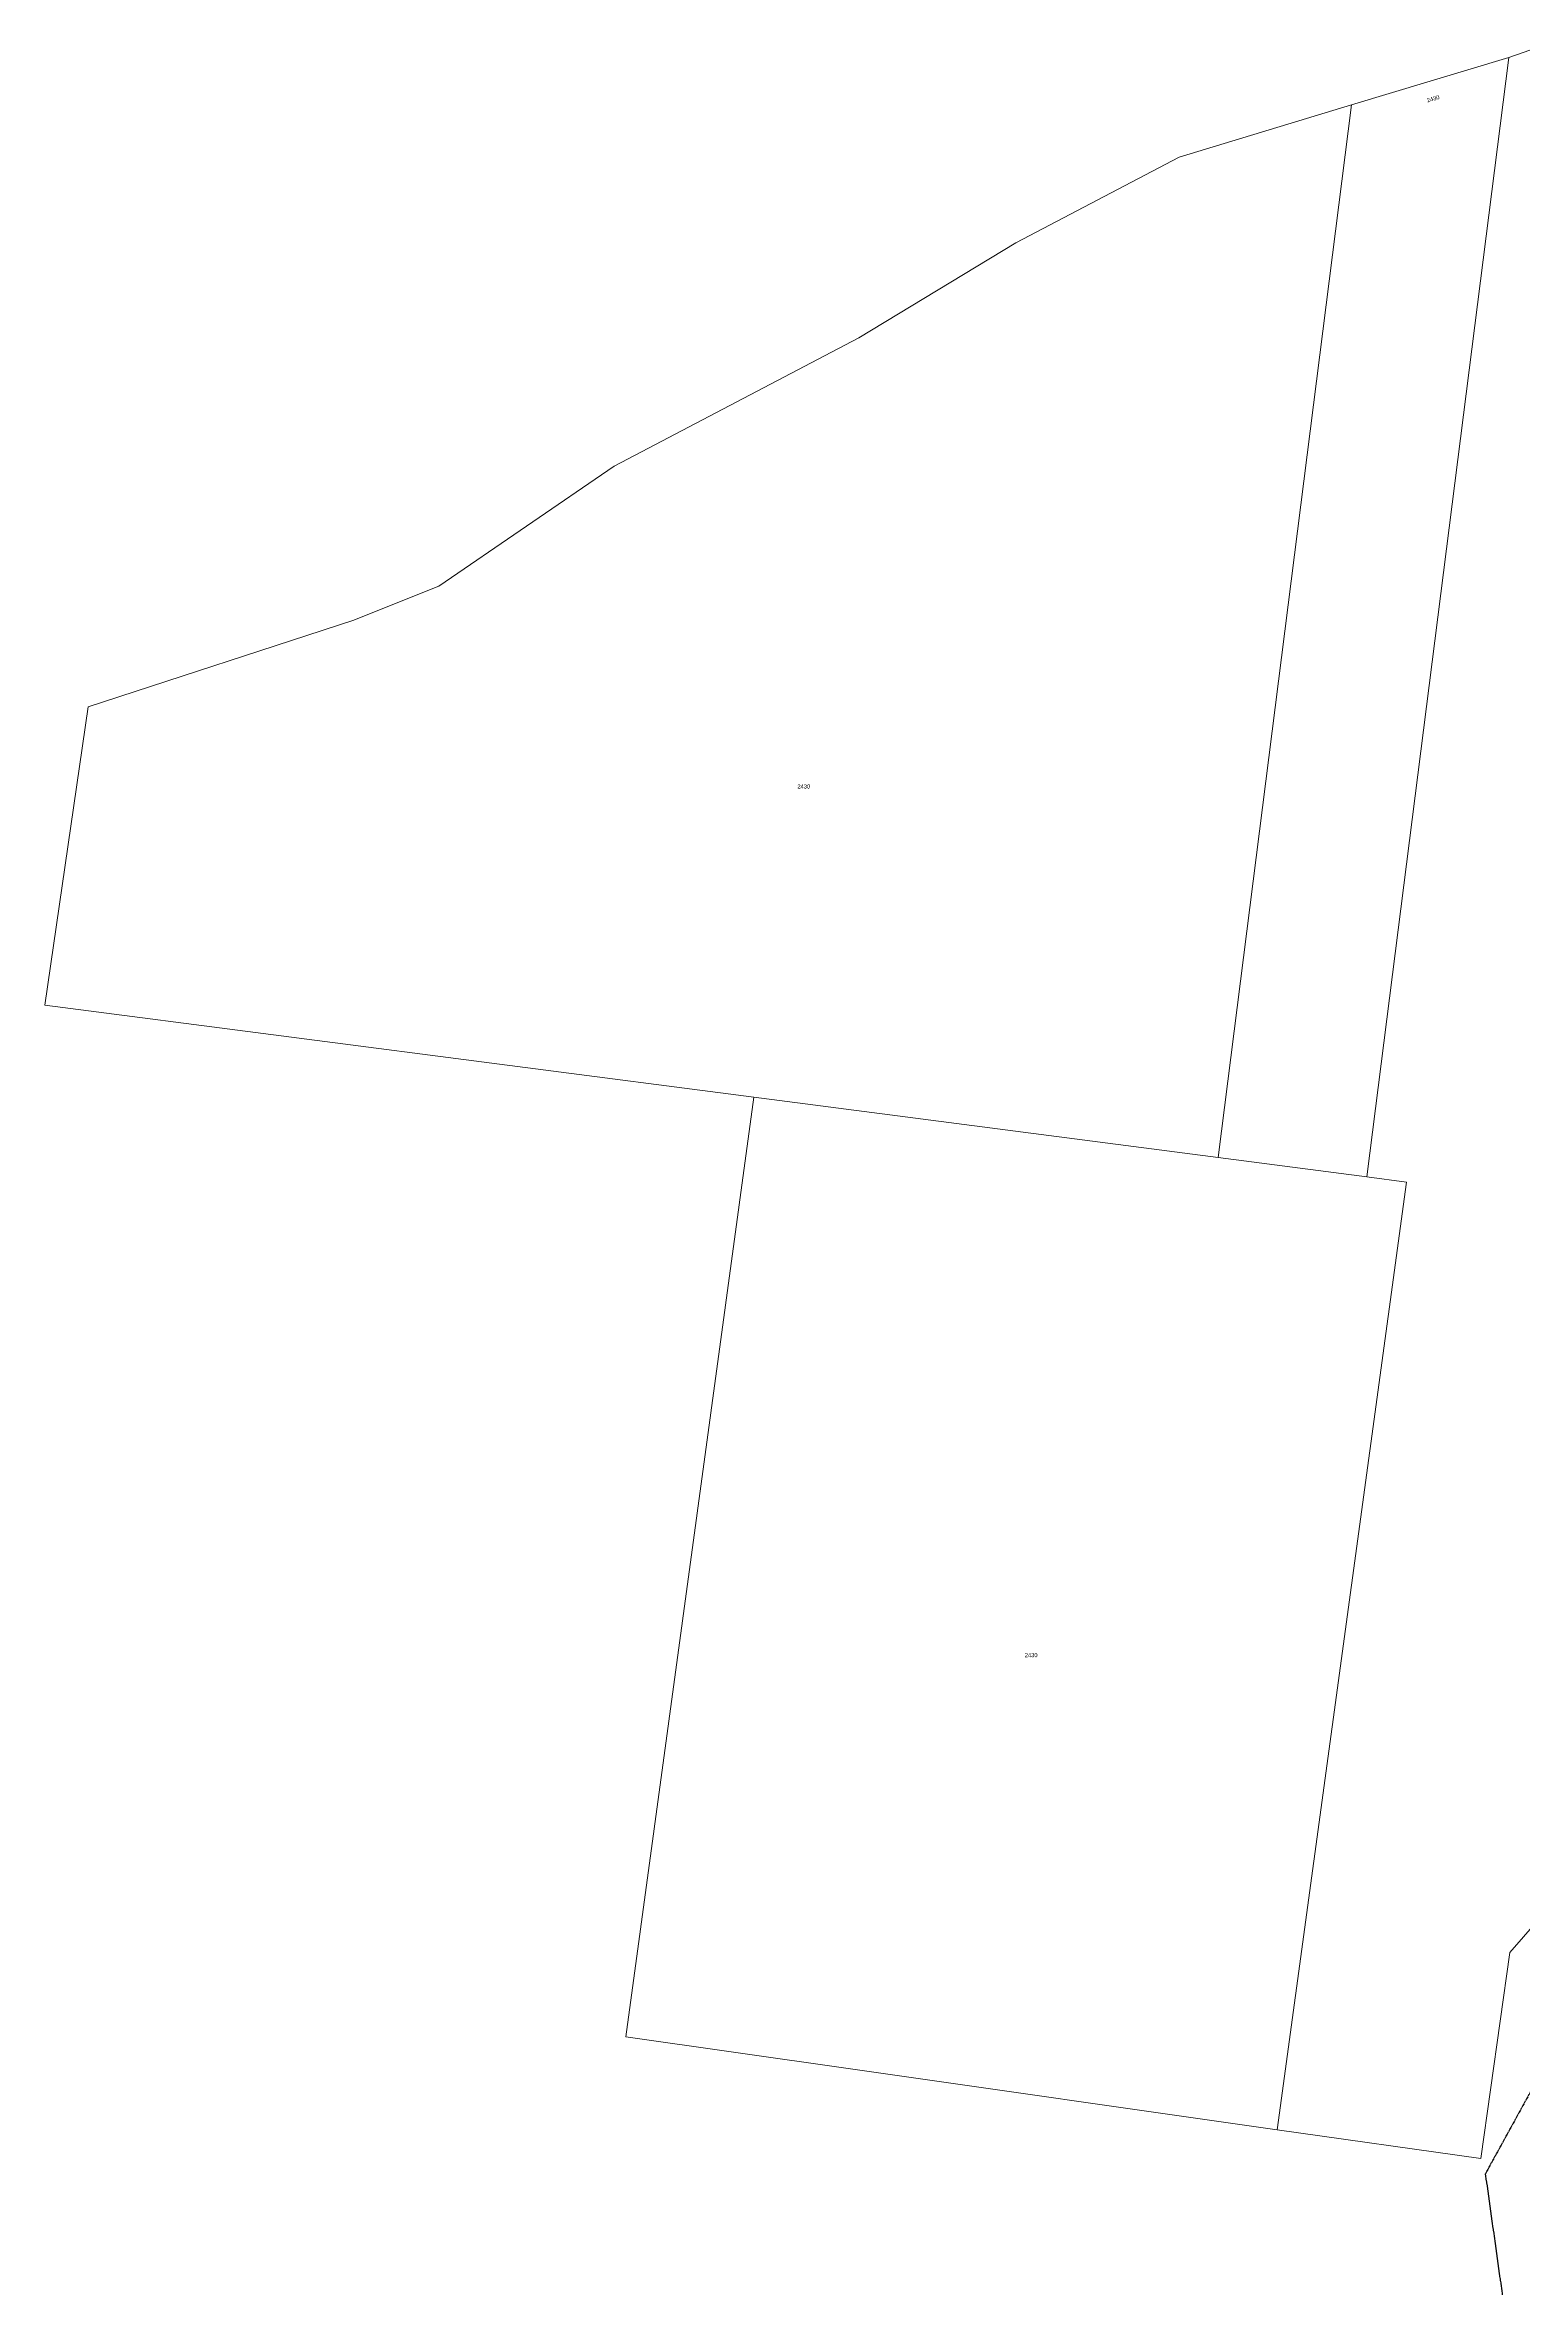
# Model space of a CAD drawing. Header units: metres. Extents: x 239632 to 241533, y 6283669 to 6285046.
# Drawn here: x 239632 to 240278, y 6283669 to 6284652 of the extents above; entities that cross this region are included whole.
import ezdxf

# ---------------------------------------------------------------- set-up
doc = ezdxf.new("R2010")
doc.units = ezdxf.units.M
doc.linetypes.add('Cable Exist OH', pattern=[1, 1, 0])
doc.layers.add('Cadastre Land Parcels_SP_EXT', color=9, linetype='Continuous', lineweight=5)
doc.layers.add('Mains_HV_EXT', color=7, linetype='Continuous')
doc.styles.get("Standard").update_dxf_attribs({"font": 'arial.ttf'})

msp = doc.modelspace()

# ---------------------------------------------------------------- linework, layer by layer
at = {"layer": 'Cadastre Land Parcels_SP_EXT', "linetype": 'Continuous'}
for points in [[(240272.17, 6283818.18), (240284.1, 6283831.84), (240296.55, 6283846.09), (240608.69, 6284203.49), (240613.61, 6284240.34), (240615.03, 6284250.32), (240629.8, 6284354.75), (240616.78, 6284445.74), (240452.57, 6284547.93), (240287.17, 6284651.77), (240271.71, 6284646.38), (240209.69, 6284157.15), (240227.02, 6284154.9), (240170.42, 6283740.78), (240259.42, 6283728.17), (240272.17, 6283818.18)], [(240209.69, 6284157.15), (240144.65, 6284165.6), (240202.97, 6284625.58), (240271.71, 6284646.38), (240209.69, 6284157.15)], [(240202.97, 6284625.58), (240127.67, 6284602.82), (240056.2, 6284565.29), (239987.54, 6284523.74), (239880.72, 6284467.79), (239804.06, 6284415.33), (239791.15, 6284410.19), (239766.81, 6284400.36), (239650.72, 6284362.62), (239631.88, 6284232.19), (239941.71, 6284191.95), (240144.65, 6284165.6), (240202.97, 6284625.58)], [(240227.02, 6284154.9), (240209.69, 6284157.15), (240144.65, 6284165.6), (239941.71, 6284191.95), (239885.71, 6283781.39), (239982.91, 6283767.5), (240170.42, 6283740.78), (240227.02, 6284154.9)]]:
    msp.add_lwpolyline(points, close=True, dxfattribs=at)
at = {"layer": 'Mains_HV_EXT', "linetype": 'Cable Exist OH'}
msp.add_lwpolyline([(240514.1, 6284070.47), (240455.28, 6284003.53), (240385.47, 6283924.39), (240340.96, 6283872.89), (240309.65, 6283809.13), (240261.42, 6283721.47), (240268.86, 6283668.54)], dxfattribs=at)

# ---------------------------------------------------------------- texts
at = {"layer": 'Cadastre Land Parcels_SP_EXT'}
for rotation, p in [(16.48167, (240236.2, 6284626.64)), (359.74307, (239960.74, 6284326.87))]:
    msp.add_text('2430', height=1.8, rotation=rotation, dxfattribs=at).set_placement(p)
msp.add_text('2430', height=1.8, dxfattribs=at).set_placement((240060.13, 6283947.25))

doc.saveas('drawing.dxf')
